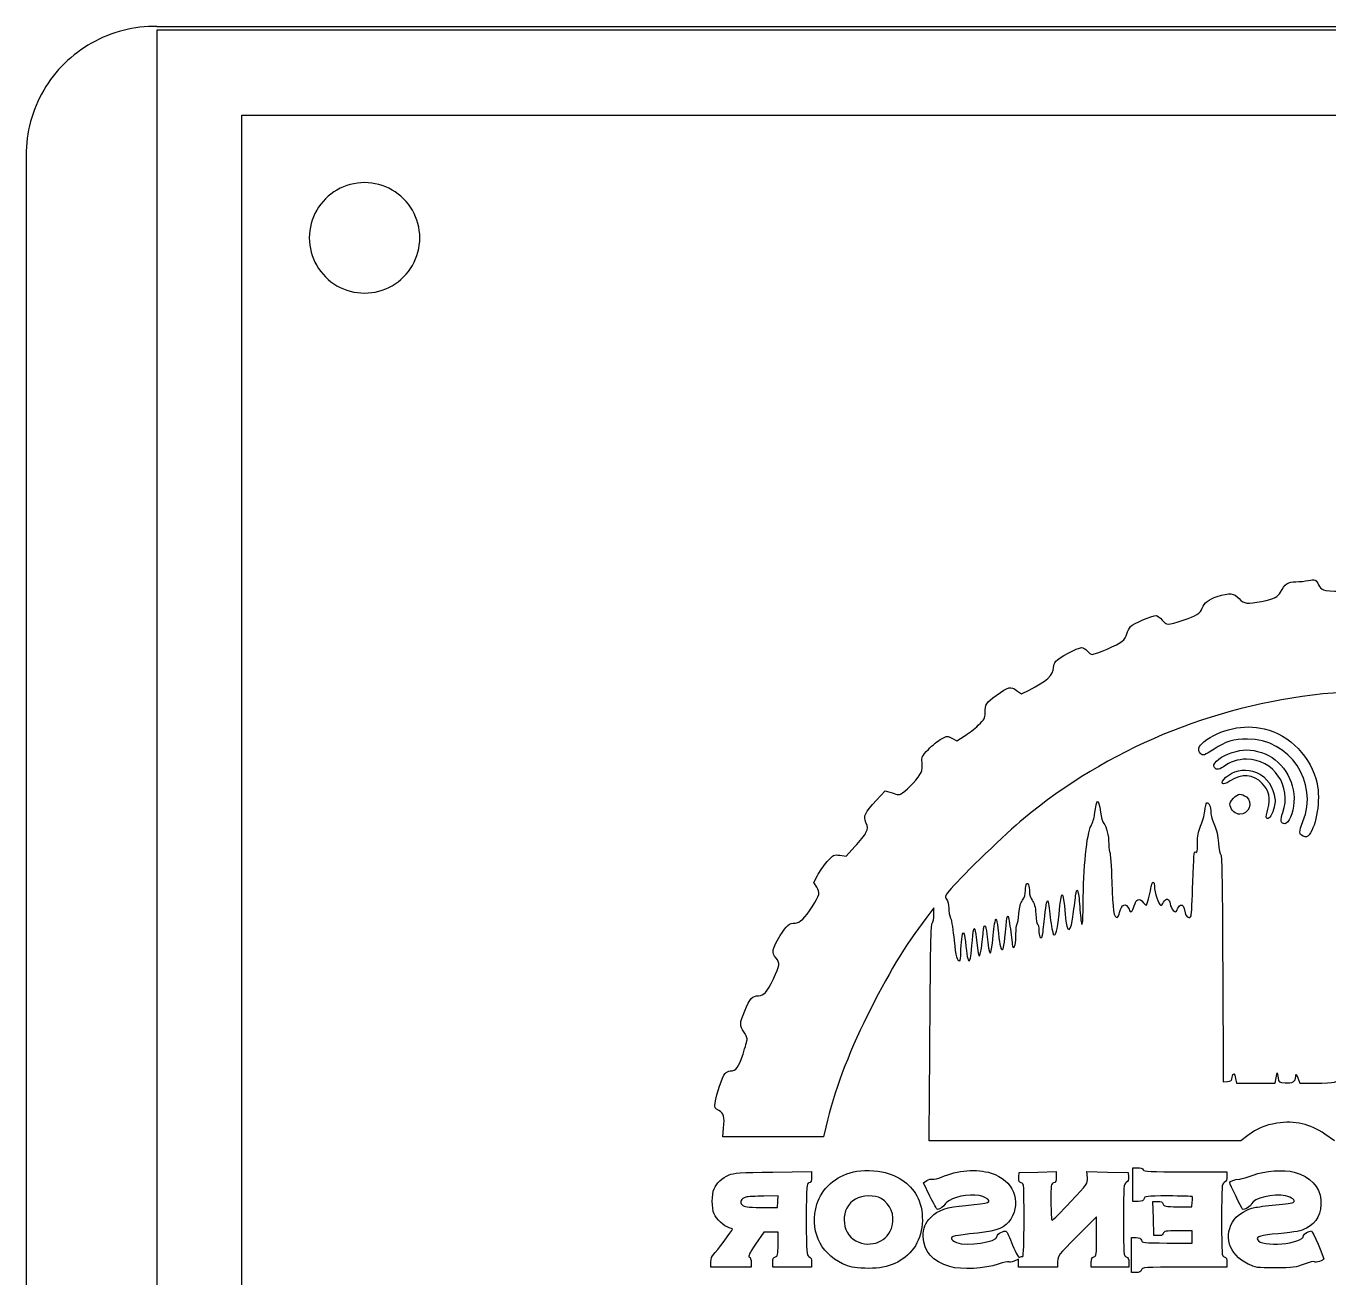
# Model space of a CAD drawing. Extents: x 48 to 155, y 44 to 146.
# Drawn here: x 48.4 to 99.7, y 96.4 to 145.7 of the extents above; entities that cross this region are included whole.
import ezdxf

# ---------------------------------------------------------------- set-up
doc = ezdxf.new("R2010")
doc.units = 0
doc.layers.get('0').update_dxf_attribs({"linetype": 'CONTINUOUS'})

msp = doc.modelspace()

# ---------------------------------------------------------------- linework, layer by layer
at = {"color": 7}
for p, q in [((53.554868, 145.694485), (149.904868, 145.694485)), ((48.404868, 140.620039), (48.404868, 49.120039))]:
    msp.add_line(p, q, dxfattribs=at)
at = {"color": 3}
for p, q in [((149.904624, 145.544783), (53.554624, 145.544783)), ((53.554624, 145.544783), (53.554624, 49.194783)), ((56.904624, 52.544783), (56.904624, 142.194783)), ((56.904624, 142.194783), (146.554624, 142.194783))]:
    msp.add_line(p, q, dxfattribs=at)
at = {"color": 0}
for p, q in [((87.397145, 119.553276), (87.592937, 119.415693)), ((87.592937, 119.415693), (87.894562, 119.563859)), ((84.857145, 117.669443), (85.042353, 117.568901)), ((85.042353, 117.568901), (85.338687, 117.748818)), ((81.88852, 115.229984), (82.227187, 115.600401)), ((82.227187, 115.600401), (82.497062, 115.515734)), ((80.692603, 113.028651), (81.036562, 113.399068)), ((80.443895, 113.060401), (80.692603, 113.028651)), ((79.417312, 111.991484), (79.560187, 112.261359)), ((79.533728, 111.806276), (79.417312, 111.991484)), ((84.148062, 110.986068), (83.82527, 110.568026)), ((84.148062, 110.721484), (84.148062, 110.986068)), ((95.514562, 108.588943), (95.530437, 104.138651)), ((95.530437, 104.138651), (95.69977, 104.154526)), ((96.022562, 104.276234), (96.059603, 104.091026)), ((97.583603, 104.091026), (97.625937, 104.292109)), ((97.625937, 104.292109), (97.662978, 104.487901)), ((97.662978, 104.487901), (97.694728, 104.302693)), ((98.472603, 104.292109), (98.55727, 104.091026)), ((83.957562, 101.815609), (83.973437, 103.842318)), ((96.059603, 104.091026), (96.821603, 104.091026)), ((96.821603, 104.091026), (97.583603, 104.091026)), ((98.55727, 104.091026), (99.149937, 104.091026)), ((75.829562, 101.974359), (75.866603, 102.318318)), ((79.88827, 102.360651), (79.79302, 101.974359)), ((99.911937, 101.815609), (99.536228, 102.080193)), ((77.813937, 101.974359), (75.829562, 101.974359)), ((79.79302, 101.974359), (77.813937, 101.974359)), ((90.090603, 101.815609), (83.957562, 101.815609)), ((96.228937, 101.815609), (90.090603, 101.815609)), ((96.504103, 102.027276), (96.228937, 101.815609)), ((77.808645, 100.587943), (79.332645, 100.609109)), ((79.332645, 100.609109), (79.332645, 100.397443)), ((87.492395, 100.381568), (87.50827, 100.572068)), ((87.50827, 100.572068), (88.233228, 100.587943)), ((88.233228, 100.587943), (88.963478, 100.603818)), ((88.963478, 100.603818), (88.963478, 100.392151)), ((90.185853, 100.365693), (90.169978, 100.603818)), ((90.169978, 100.603818), (90.984895, 100.587943)), ((90.984895, 100.587943), (91.79452, 100.572068)), ((91.79452, 100.572068), (91.810395, 100.402734)), ((91.979728, 100.095818), (91.979728, 100.757276)), ((91.979728, 100.757276), (92.164937, 100.757276)), ((94.04877, 100.598526), (95.683895, 100.598526)), ((95.683895, 100.598526), (95.683895, 100.413318)), ((83.73002, 100.164609), (83.862312, 100.254568)), ((83.989312, 99.640734), (83.73002, 100.164609)), ((91.979728, 99.434359), (91.979728, 100.095818)), ((78.01502, 99.646026), (77.44352, 99.640734)), ((77.999145, 99.423776), (78.01502, 99.646026)), ((77.337687, 99.196234), (77.98327, 99.196234)), ((77.98327, 99.196234), (77.999145, 99.423776)), ((92.186103, 99.434359), (91.979728, 99.434359)), ((92.784062, 98.767609), (92.768187, 99.434359)), ((92.768187, 99.434359), (92.953395, 99.434359)), ((93.752437, 99.222693), (94.297478, 99.222693)), ((94.297478, 99.222693), (94.318645, 99.407901)), ((90.550978, 98.825818), (89.783687, 98.058526)), ((90.550978, 98.053234), (90.550978, 98.825818)), ((92.799937, 98.095568), (92.784062, 98.767609)), ((77.448812, 98.217276), (77.12602, 97.746318)), ((77.72927, 98.217276), (77.448812, 98.217276)), ((78.009728, 98.217276), (77.72927, 98.217276)), ((78.009728, 97.746318), (78.009728, 98.217276)), ((91.926812, 97.317693), (91.926812, 98.005609)), ((91.926812, 98.005609), (92.106728, 98.005609)), ((92.96927, 98.084984), (92.799937, 98.095568)), ((94.308062, 98.270193), (93.757728, 98.270193)), ((94.308062, 98.032068), (94.308062, 98.270193)), ((94.308062, 97.793943), (94.308062, 98.032068)), ((93.323812, 97.793943), (94.308062, 97.793943)), ((75.363895, 96.841443), (75.363895, 97.042526)), ((76.951395, 97.026651), (76.951395, 96.841443)), ((77.798062, 96.841443), (77.798062, 97.031943)), ((79.332645, 97.026651), (79.332645, 96.841443)), ((87.481812, 97.153651), (87.301895, 97.079568)), ((87.481812, 96.994901), (87.481812, 97.153651)), ((87.481812, 96.841443), (87.481812, 96.994901)), ((89.016395, 97.068984), (89.016395, 96.841443)), ((90.339312, 96.841443), (90.339312, 97.031943)), ((91.820978, 97.031943), (91.820978, 96.841443)), ((91.926812, 96.629776), (91.926812, 97.317693)), ((95.683895, 97.031943), (95.683895, 96.841443)), ((76.157645, 96.841443), (75.363895, 96.841443)), ((76.951395, 96.841443), (76.157645, 96.841443)), ((78.565353, 96.841443), (77.798062, 96.841443)), ((79.332645, 96.841443), (78.565353, 96.841443)), ((88.249103, 96.841443), (87.481812, 96.841443)), ((89.016395, 96.841443), (88.249103, 96.841443)), ((91.080145, 96.841443), (90.339312, 96.841443)), ((91.820978, 96.841443), (91.080145, 96.841443)), ((92.106728, 96.629776), (91.926812, 96.629776)), ((95.683895, 96.841443), (94.011728, 96.841443))]:
    msp.add_line(p, q, dxfattribs=at)
at = {"color": 7}
for points in [[(53.554868, 145.694485), (52.660677, 145.708706), (51.764158, 145.48028), (50.985794, 145.039905)], [(50.985794, 145.039905), (50.206442, 144.601281), (49.547438, 143.951944), (49.097343, 143.17916)], [(49.097343, 143.17916), (48.645514, 142.407389), (48.403864, 141.514343), (48.404868, 140.620039)]]:
    msp.add_open_spline(points, degree=3, dxfattribs=at)
at = {"color": 4}
for points in [[(61.729957, 139.544449), (61.35026, 139.544864), (60.971077, 139.443263), (60.642457, 139.253055)], [(62.817457, 139.253055), (62.488837, 139.443263), (62.109654, 139.544864), (61.729957, 139.544449)], [(60.642457, 139.253055), (60.313422, 139.063565), (60.035841, 138.785984), (59.846352, 138.456949)], [(63.613562, 138.456949), (63.424073, 138.785984), (63.146492, 139.063565), (62.817457, 139.253055)], [(59.846352, 138.456949), (59.656144, 138.128329), (59.554542, 137.749147), (59.554957, 137.369449)], [(63.904957, 137.369449), (63.905372, 137.749147), (63.80377, 138.128329), (63.613562, 138.456949)], [(59.554957, 137.369449), (59.554542, 136.989752), (59.656144, 136.61057), (59.846352, 136.281949)], [(63.613562, 136.281949), (63.80377, 136.61057), (63.905372, 136.989752), (63.904957, 137.369449)], [(59.846352, 136.281949), (60.035841, 135.952915), (60.313422, 135.675334), (60.642457, 135.485844)], [(62.817457, 135.485844), (63.146492, 135.675334), (63.424073, 135.952915), (63.613562, 136.281949)], [(60.642457, 135.485844), (60.971077, 135.295636), (61.35026, 135.194035), (61.729957, 135.194449)], [(61.729957, 135.194449), (62.109654, 135.194035), (62.488837, 135.295636), (62.817457, 135.485844)]]:
    msp.add_open_spline(points, degree=3, dxfattribs=at)
at = {"color": 0}
for points in [[(97.789978, 123.416193), (97.964603, 123.744276), (98.086312, 123.828943), (98.393228, 123.828943)], [(98.393228, 123.828943), (98.546687, 123.828943), (98.763645, 123.855401), (98.880062, 123.876568)], [(98.880062, 123.876568), (99.139353, 123.940068), (99.202853, 123.913609), (99.28752, 123.712526)], [(99.28752, 123.712526), (99.324562, 123.627859), (99.409228, 123.532609), (99.47802, 123.506151)], [(94.710228, 122.786484), (94.773728, 122.998151), (94.958937, 123.141026), (95.302895, 123.246859)], [(95.302895, 123.246859), (95.800312, 123.400318), (95.948478, 123.389734), (96.160145, 123.167484)], [(96.160145, 123.167484), (96.36652, 122.955818), (96.482937, 122.939943), (97.043853, 123.056359)], [(97.043853, 123.056359), (97.567728, 123.167484), (97.689437, 123.225693), (97.789978, 123.416193)], [(99.47802, 123.506151), (99.652645, 123.442651), (100.642187, 123.447943), (100.769187, 123.511443)], [(93.995853, 122.326109), (94.435062, 122.463693), (94.65202, 122.601276), (94.710228, 122.786484)], [(91.88977, 122.066818), (91.990312, 122.183234), (92.741728, 122.506026), (92.895187, 122.506026)], [(92.895187, 122.506026), (92.932228, 122.506026), (93.038062, 122.421359), (93.133312, 122.320818)], [(93.133312, 122.320818), (93.31852, 122.109151), (93.292062, 122.109151), (93.995853, 122.326109)], [(91.556395, 121.484734), (91.641062, 121.553526), (91.725728, 121.685818), (91.741603, 121.781068)], [(91.741603, 121.781068), (91.76277, 121.871026), (91.82627, 122.003318), (91.88977, 122.066818)], [(88.942312, 120.696276), (89.03227, 120.828568), (89.804853, 121.236026), (89.958312, 121.236026)], [(89.958312, 121.236026), (90.011228, 121.236026), (90.11177, 121.177818), (90.180562, 121.103734)], [(90.180562, 121.103734), (90.249353, 121.029651), (90.33402, 120.971443), (90.376353, 120.971443)], [(90.376353, 120.971443), (90.513937, 120.971443), (91.408228, 121.357734), (91.556395, 121.484734)], [(88.857645, 120.458151), (88.857645, 120.526943), (88.894687, 120.632776), (88.942312, 120.696276)], [(87.894562, 119.563859), (88.582478, 119.902526), (88.857645, 120.156526), (88.857645, 120.458151)], [(86.598103, 119.352193), (87.090228, 119.701443), (87.164312, 119.722609), (87.397145, 119.553276)], [(103.092228, 119.489776), (102.219103, 119.547984), (100.43052, 119.510943), (99.462145, 119.410401)], [(86.158895, 118.669568), (86.158895, 118.997651), (86.20652, 119.071734), (86.598103, 119.352193)], [(99.462145, 119.410401), (95.080645, 118.950026), (90.979603, 117.240818), (87.66702, 114.494443)], [(85.894312, 118.177443), (86.137728, 118.410276), (86.158895, 118.447318), (86.158895, 118.669568)], [(85.338687, 117.748818), (85.497437, 117.844068), (85.751437, 118.039859), (85.894312, 118.177443)], [(94.768437, 117.521276), (95.419312, 118.029276), (96.345353, 118.230359), (97.149687, 118.039859)], [(97.149687, 118.039859), (98.165687, 117.791151), (99.007062, 116.923318), (99.229312, 115.886151)], [(83.931103, 117.230234), (84.07927, 117.388984), (84.312103, 117.574193), (84.439103, 117.642984)], [(84.439103, 117.642984), (84.671937, 117.769984), (84.677228, 117.769984), (84.857145, 117.669443)], [(94.636145, 117.066193), (94.514437, 117.187901), (94.567353, 117.357234), (94.768437, 117.521276)], [(96.488228, 117.637693), (95.959062, 117.637693), (95.615103, 117.531859), (95.175895, 117.240818)], [(98.673687, 114.383318), (99.298103, 115.944359), (98.160395, 117.637693), (96.488228, 117.637693)], [(83.682395, 116.716943), (83.661228, 116.928609), (83.671812, 116.960359), (83.931103, 117.230234)], [(95.175895, 117.240818), (94.800187, 116.986818), (94.736687, 116.965651), (94.636145, 117.066193)], [(95.170603, 116.563484), (95.117687, 116.701068), (95.488103, 116.986818), (95.884978, 117.108526)], [(95.884978, 117.108526), (96.308312, 117.240818), (96.62052, 117.240818), (97.038562, 117.103234)], [(97.038562, 117.103234), (97.832312, 116.854526), (98.377353, 116.018443), (98.319145, 115.155901)], [(83.640062, 116.320068), (83.682395, 116.415318), (83.69827, 116.584651), (83.682395, 116.716943)], [(95.54102, 116.547609), (95.35052, 116.404734), (95.228812, 116.410026), (95.170603, 116.563484)], [(96.445895, 116.843943), (96.123103, 116.843943), (95.784437, 116.732818), (95.54102, 116.547609)], [(95.641562, 116.129568), (95.916728, 116.383568), (96.329478, 116.478818), (96.689312, 116.372984)], [(97.879937, 114.743151), (98.250353, 115.769734), (97.520103, 116.843943), (96.445895, 116.843943)], [(82.915103, 115.521026), (83.12677, 115.648026), (83.560687, 116.129568), (83.640062, 116.320068)], [(95.503978, 115.891443), (95.461645, 115.933776), (95.498687, 115.997276), (95.641562, 116.129568)], [(95.810895, 115.986693), (95.625687, 115.870276), (95.546312, 115.849109), (95.503978, 115.891443)], [(97.06502, 115.891443), (96.721062, 116.251276), (96.276562, 116.283026), (95.810895, 115.986693)], [(96.689312, 116.372984), (97.139103, 116.235401), (97.435437, 115.912609), (97.54127, 115.446943)], [(82.497062, 115.515734), (82.74577, 115.431068), (82.772228, 115.431068), (82.915103, 115.521026)], [(95.937895, 115.309359), (96.128395, 115.494568), (96.255395, 115.510443), (96.445895, 115.356984)], [(97.292562, 114.880734), (97.408978, 115.293484), (97.340187, 115.605693), (97.06502, 115.891443)], [(97.54127, 115.446943), (97.594187, 115.214109), (97.588895, 115.118859), (97.514812, 114.864859)], [(99.229312, 115.886151), (99.372187, 115.245859), (99.213437, 114.240443), (98.917103, 113.870026)], [(81.470478, 114.346276), (81.364645, 114.616151), (81.41227, 114.711401), (81.88852, 115.229984)], [(90.471603, 114.669068), (90.55627, 115.319943), (90.61977, 115.346401), (90.704437, 114.759026)], [(94.81077, 114.790776), (94.826645, 114.960109), (94.863687, 115.108276), (94.890145, 115.124151)], [(94.890145, 115.124151), (94.964228, 115.171776), (95.048895, 114.965401), (95.048895, 114.743151)], [(95.810895, 115.002443), (95.784437, 115.118859), (95.810895, 115.177068), (95.937895, 115.309359)], [(96.186603, 114.674359), (96.027853, 114.674359), (95.853228, 114.827818), (95.810895, 115.002443)], [(96.445895, 115.356984), (96.721062, 115.140026), (96.546437, 114.674359), (96.186603, 114.674359)], [(98.319145, 115.155901), (98.287395, 114.711401), (98.11277, 114.303943), (97.959312, 114.303943)], [(87.66702, 114.494443), (87.016145, 113.954693), (85.301645, 112.298401), (84.825395, 111.753359)], [(90.33402, 114.219276), (90.392228, 114.330401), (90.455728, 114.531484), (90.471603, 114.669068)], [(90.704437, 114.759026), (90.730895, 114.563234), (90.789103, 114.362151), (90.831437, 114.309234)], [(94.646728, 114.203401), (94.71552, 114.362151), (94.789603, 114.626734), (94.81077, 114.790776)], [(95.048895, 114.743151), (95.048895, 114.632026), (95.112395, 114.409776), (95.186478, 114.251026)], [(97.234353, 114.531484), (97.218478, 114.552651), (97.244937, 114.706109), (97.292562, 114.880734)], [(97.514812, 114.864859), (97.435437, 114.589693), (97.31902, 114.452109), (97.234353, 114.531484)], [(97.959312, 114.303943), (97.79527, 114.303943), (97.774103, 114.441526), (97.879937, 114.743151)], [(81.036562, 113.399068), (81.227062, 113.605443), (81.422853, 113.854151), (81.470478, 113.954693)], [(81.470478, 113.954693), (81.549853, 114.124026), (81.549853, 114.155776), (81.470478, 114.346276)], [(90.021812, 111.144818), (90.027103, 112.568276), (90.159395, 113.896484), (90.33402, 114.219276)], [(90.831437, 114.309234), (90.947853, 114.187526), (91.027228, 113.843568), (91.027228, 113.499609)], [(94.519728, 113.526068), (94.519728, 113.827693), (94.551478, 113.986443), (94.646728, 114.203401)], [(95.186478, 114.251026), (95.276437, 114.055234), (95.329353, 113.832984), (95.35052, 113.536651)], [(98.678978, 113.817109), (98.509645, 113.891193), (98.509645, 113.970568), (98.673687, 114.383318)], [(91.027228, 113.499609), (91.027228, 113.335568), (91.048395, 113.187401), (91.069562, 113.171526)], [(94.450937, 113.187401), (94.509145, 113.139776), (94.519728, 113.197984), (94.519728, 113.526068)], [(95.35052, 113.536651), (95.366395, 113.303818), (95.408728, 113.097443), (95.440478, 113.076276)], [(98.917103, 113.870026), (98.832437, 113.764193), (98.800687, 113.758901), (98.678978, 113.817109)], [(79.946478, 112.811693), (80.195187, 113.092151), (80.195187, 113.092151), (80.443895, 113.060401)], [(91.069562, 113.171526), (91.09602, 113.155651), (91.133062, 112.631776), (91.148937, 112.007359)], [(94.339812, 111.996776), (94.371562, 113.033943), (94.387437, 113.235026), (94.450937, 113.187401)], [(95.440478, 113.076276), (95.482812, 113.049818), (95.503978, 111.742776), (95.514562, 108.588943)], [(79.560187, 112.261359), (79.639562, 112.409526), (79.814187, 112.658234), (79.946478, 112.811693)], [(87.746395, 111.679276), (87.746395, 111.922693), (87.815187, 112.039109), (87.873395, 111.890943)], [(87.873395, 111.890943), (87.88927, 111.843318), (87.905145, 111.726901), (87.905145, 111.626359)], [(91.148937, 112.007359), (91.180687, 110.906693), (91.233603, 110.573318), (91.365895, 110.615651)], [(92.530062, 111.128943), (92.567103, 111.229484), (92.667645, 111.636943), (92.704687, 111.832734)], [(92.704687, 111.832734), (92.74702, 112.054984), (92.826395, 112.060276), (92.826395, 111.832734)], [(92.826395, 111.832734), (92.831687, 111.594609), (92.985145, 111.118359), (93.069812, 111.091901)], [(94.27102, 110.673859), (94.286895, 110.716193), (94.318645, 111.314151), (94.339812, 111.996776)], [(79.353812, 111.033693), (79.655437, 111.509943), (79.671312, 111.584026), (79.533728, 111.806276)], [(84.825395, 111.753359), (84.576687, 111.462318), (84.566103, 111.446443), (84.645478, 111.330026)], [(84.645478, 111.330026), (84.693103, 111.266526), (84.730145, 111.107776), (84.730145, 110.980776)], [(87.63527, 111.287693), (87.709353, 111.393526), (87.746395, 111.520526), (87.746395, 111.679276)], [(87.905145, 111.626359), (87.905145, 111.520526), (87.95277, 111.377651), (88.01627, 111.287693)], [(88.487228, 110.451609), (88.545437, 111.049568), (88.593062, 111.308859), (88.624812, 111.271818)], [(89.074603, 110.737359), (89.164562, 111.769234), (89.228062, 111.769234), (89.312728, 110.732068)], [(89.646103, 110.832609), (89.683145, 111.150109), (89.725478, 111.483484), (89.741353, 111.573443)], [(89.741353, 111.573443), (89.773103, 111.721609), (89.778395, 111.721609), (89.815437, 111.610484)], [(89.815437, 111.610484), (89.841895, 111.546984), (89.878937, 111.234776), (89.894812, 110.917276)], [(92.032645, 111.070734), (92.106728, 111.345901), (92.233728, 111.388234), (92.387187, 111.203026)], [(93.186228, 111.208318), (93.276187, 111.398818), (93.429645, 111.361776), (93.450812, 111.144818)], [(78.68177, 110.388109), (78.861687, 110.388109), (79.073353, 110.589193), (79.353812, 111.033693)], [(84.730145, 110.980776), (84.730145, 110.859068), (84.761895, 110.679151), (84.804228, 110.583901)], [(87.492395, 110.763818), (87.513562, 111.033693), (87.550603, 111.181859), (87.63527, 111.287693)], [(88.01627, 111.287693), (88.100937, 111.176568), (88.137978, 111.033693), (88.159145, 110.737359)], [(88.624812, 111.271818), (88.640687, 111.261234), (88.68302, 110.964901), (88.725353, 110.620943)], [(89.312728, 110.732068), (89.376228, 109.895984), (89.545562, 109.943609), (89.646103, 110.832609)], [(89.894812, 110.917276), (89.915978, 110.594484), (89.95302, 110.335193), (89.979478, 110.335193)], [(89.979478, 110.335193), (90.000645, 110.335193), (90.021812, 110.700318), (90.021812, 111.144818)], [(91.365895, 110.615651), (91.397645, 110.626234), (91.439978, 110.710901), (91.455853, 110.806151)], [(91.455853, 110.806151), (91.524645, 111.144818), (91.720437, 111.208318), (91.82627, 110.933151)], [(91.82627, 110.933151), (91.88977, 110.769109), (91.963853, 110.816734), (92.032645, 111.070734)], [(92.387187, 111.203026), (92.477145, 111.091901), (92.508895, 111.070734), (92.530062, 111.128943)], [(93.069812, 111.091901), (93.101562, 111.081318), (93.154478, 111.134234), (93.186228, 111.208318)], [(93.450812, 111.144818), (93.461395, 111.054859), (93.514312, 110.938443), (93.567228, 110.890818)], [(93.567228, 110.890818), (93.66777, 110.800859), (93.673062, 110.800859), (93.720687, 110.927859)], [(93.720687, 110.927859), (93.747145, 111.001943), (93.810645, 111.076026), (93.85827, 111.091901)], [(93.85827, 111.091901), (93.948228, 111.128943), (93.98527, 111.070734), (94.038187, 110.790276)], [(78.094395, 109.895984), (78.353687, 110.308734), (78.443645, 110.388109), (78.68177, 110.388109)], [(83.82527, 110.568026), (83.047395, 109.562609), (82.274812, 108.282026), (81.528687, 106.763318)], [(84.005187, 108.096818), (84.01577, 109.774276), (84.036937, 110.351068), (84.084562, 110.398693)], [(84.084562, 110.398693), (84.116312, 110.430443), (84.148062, 110.578609), (84.148062, 110.721484)], [(84.804228, 110.583901), (84.84127, 110.488651), (84.90477, 110.091776), (84.941812, 109.700193)], [(86.105978, 110.224068), (86.105978, 110.255818), (86.127145, 110.282276), (86.153603, 110.282276)], [(86.153603, 110.282276), (86.17477, 110.282276), (86.211812, 110.134109), (86.232978, 109.954193)], [(86.481687, 109.901276), (86.513437, 110.255818), (86.561062, 110.546859), (86.58752, 110.546859)], [(86.58752, 110.546859), (86.608687, 110.546859), (86.640437, 110.388109), (86.661603, 110.192318)], [(86.825645, 109.345651), (86.889145, 109.324484), (86.915603, 109.499109), (86.984395, 110.298151)], [(86.984395, 110.298151), (87.005562, 110.525693), (87.037312, 110.695026), (87.06377, 110.668568)], [(87.06377, 110.668568), (87.084937, 110.647401), (87.132562, 110.366943), (87.169603, 110.044151)], [(87.375978, 109.948901), (87.375978, 110.155276), (87.397145, 110.340484), (87.423603, 110.356359)], [(87.423603, 110.356359), (87.44477, 110.372234), (87.481812, 110.552151), (87.492395, 110.763818)], [(88.159145, 110.737359), (88.169728, 110.515109), (88.20677, 110.335193), (88.227937, 110.335193)], [(88.227937, 110.335193), (88.254395, 110.335193), (88.275562, 110.229359), (88.275562, 110.102359)], [(88.402562, 109.853651), (88.418437, 109.880109), (88.46077, 110.149984), (88.487228, 110.451609)], [(88.725353, 110.620943), (88.767687, 110.276984), (88.825895, 109.975359), (88.847062, 109.954193)], [(88.847062, 109.954193), (88.947603, 109.853651), (89.016395, 110.091776), (89.074603, 110.737359)], [(94.038187, 110.790276), (94.075228, 110.615651), (94.223395, 110.541568), (94.27102, 110.673859)], [(77.930353, 109.006984), (77.745145, 109.223943), (77.771603, 109.382693), (78.094395, 109.895984)], [(85.206395, 109.218651), (85.206395, 109.604943), (85.259312, 110.017693), (85.312228, 110.017693)], [(85.312228, 110.017693), (85.333395, 110.017693), (85.365145, 109.858943), (85.386312, 109.663151)], [(85.661478, 109.716068), (85.677353, 109.970068), (85.709103, 110.176443), (85.735562, 110.176443)], [(85.735562, 110.176443), (85.756728, 110.176443), (85.79377, 110.017693), (85.809645, 109.821901)], [(85.809645, 109.821901), (85.899603, 108.906443), (85.957812, 108.864109), (86.04777, 109.657859)], [(86.04777, 109.657859), (86.07952, 109.938318), (86.105978, 110.192318), (86.105978, 110.224068)], [(86.232978, 109.954193), (86.33352, 108.975234), (86.386437, 108.959359), (86.481687, 109.901276)], [(86.661603, 110.192318), (86.719812, 109.599651), (86.767437, 109.366818), (86.825645, 109.345651)], [(87.169603, 110.044151), (87.206645, 109.726651), (87.243687, 109.451484), (87.25427, 109.435609)], [(87.25427, 109.435609), (87.31777, 109.361526), (87.375978, 109.615526), (87.375978, 109.948901)], [(88.275562, 110.102359), (88.275562, 109.874818), (88.339062, 109.747818), (88.402562, 109.853651)], [(84.941812, 109.700193), (85.005312, 109.054609), (85.047645, 108.911734), (85.164062, 108.906443)], [(85.386312, 109.663151), (85.439228, 109.112818), (85.481562, 108.906443), (85.529187, 108.906443)], [(85.529187, 108.906443), (85.582103, 108.906443), (85.613853, 109.112818), (85.661478, 109.716068)], [(77.82452, 108.192068), (78.083812, 108.737109), (78.094395, 108.805901), (77.930353, 109.006984)], [(85.164062, 108.906443), (85.19052, 108.906443), (85.206395, 109.044026), (85.206395, 109.218651)], [(77.237145, 107.530609), (77.459395, 107.530609), (77.57052, 107.657609), (77.82452, 108.192068)], [(83.973437, 103.842318), (83.98402, 104.953568), (83.994603, 106.869151), (84.005187, 108.096818)], [(76.697395, 106.932651), (76.898478, 107.419484), (76.99902, 107.530609), (77.237145, 107.530609)], [(76.660353, 106.101859), (76.49102, 106.334693), (76.49102, 106.451109), (76.697395, 106.932651)], [(81.528687, 106.763318), (80.734937, 105.144068), (80.232228, 103.799984), (79.88827, 102.360651)], [(76.633895, 105.228734), (76.718562, 105.509193), (76.792645, 105.773776), (76.792645, 105.826693)], [(76.792645, 105.826693), (76.792645, 105.879609), (76.734437, 106.001318), (76.660353, 106.101859)], [(76.125895, 104.567276), (76.353437, 104.567276), (76.464562, 104.715443), (76.633895, 105.228734)], [(75.53852, 103.318443), (75.586145, 103.651818), (75.818978, 104.350318), (75.924812, 104.466734)], [(75.924812, 104.466734), (75.972437, 104.519651), (76.067687, 104.567276), (76.125895, 104.567276)], [(95.69977, 104.154526), (95.842645, 104.165109), (95.874395, 104.196859), (95.884978, 104.318568)], [(95.884978, 104.318568), (95.911437, 104.519651), (95.980228, 104.498484), (96.022562, 104.276234)], [(97.694728, 104.302693), (97.721187, 104.122776), (97.73177, 104.117484), (97.975187, 104.101609)], [(97.975187, 104.101609), (98.27152, 104.080443), (98.382645, 104.149234), (98.387937, 104.350318)], [(98.387937, 104.350318), (98.393228, 104.477318), (98.39852, 104.472026), (98.472603, 104.292109)], [(99.149937, 104.091026), (99.964853, 104.091026), (100.070687, 104.117484), (100.118312, 104.323859)], [(75.676103, 103.011526), (75.517353, 103.090901), (75.512062, 103.106776), (75.53852, 103.318443)], [(75.866603, 102.318318), (75.914228, 102.762818), (75.877187, 102.905693), (75.676103, 103.011526)], [(99.536228, 102.080193), (98.959437, 102.482359), (98.361478, 102.619943), (97.641812, 102.508818)], [(97.641812, 102.508818), (97.170853, 102.434734), (96.863937, 102.302443), (96.504103, 102.027276)], [(76.07827, 100.471526), (76.258187, 100.556193), (76.506895, 100.572068), (77.808645, 100.587943)], [(79.53902, 99.317943), (79.72952, 99.947651), (80.279853, 100.434484), (80.978353, 100.593234)], [(80.978353, 100.593234), (81.306437, 100.672609), (81.899103, 100.656734), (82.227187, 100.572068)], [(82.227187, 100.572068), (82.867478, 100.397443), (83.364895, 99.984693), (83.565978, 99.450234)], [(84.449687, 100.386859), (85.068812, 100.662026), (85.836103, 100.725526), (86.402312, 100.545609)], [(86.402312, 100.545609), (87.264853, 100.270443), (87.614103, 99.439651), (87.169603, 98.735859)], [(92.164937, 100.757276), (92.281353, 100.757276), (92.36602, 100.725526), (92.381895, 100.677901)], [(92.381895, 100.677901), (92.408353, 100.609109), (92.646478, 100.598526), (94.04877, 100.598526)], [(96.71577, 100.466234), (97.16027, 100.640859), (97.932853, 100.693776), (98.33502, 100.582651)], [(98.33502, 100.582651), (98.975312, 100.402734), (99.340437, 100.016443), (99.377478, 99.487276)], [(75.490895, 99.926484), (75.580853, 100.143443), (75.808395, 100.355109), (76.07827, 100.471526)], [(79.226812, 100.159318), (79.12627, 100.132859), (79.120978, 100.085234), (79.120978, 98.725276)], [(79.332645, 100.397443), (79.332645, 100.233401), (79.311478, 100.180484), (79.226812, 100.159318)], [(83.862312, 100.254568), (83.936395, 100.302193), (84.036937, 100.323359), (84.095145, 100.307484)], [(84.095145, 100.307484), (84.153353, 100.291609), (84.312103, 100.323359), (84.449687, 100.386859)], [(87.582353, 100.159318), (87.497687, 100.185776), (87.481812, 100.222818), (87.492395, 100.381568)], [(87.693478, 98.698818), (87.693478, 100.101109), (87.693478, 100.132859), (87.582353, 100.159318)], [(88.857645, 100.159318), (88.757103, 100.132859), (88.751812, 100.085234), (88.751812, 99.413193)], [(88.963478, 100.392151), (88.963478, 100.233401), (88.942312, 100.180484), (88.857645, 100.159318)], [(89.524395, 99.413193), (90.201728, 100.127568), (90.201728, 100.127568), (90.185853, 100.365693)], [(91.720437, 100.175193), (91.614603, 100.122276), (91.609312, 100.079943), (91.609312, 98.698818)], [(91.810395, 100.402734), (91.820978, 100.275734), (91.799812, 100.222818), (91.720437, 100.175193)], [(95.578062, 100.175193), (95.47752, 100.122276), (95.472228, 100.064068), (95.472228, 98.698818)], [(95.683895, 100.413318), (95.683895, 100.286318), (95.652145, 100.217526), (95.578062, 100.175193)], [(95.789728, 100.169901), (95.789728, 100.233401), (95.974937, 100.296901), (96.186603, 100.312776)], [(96.297728, 99.122151), (96.250103, 99.175068), (95.789728, 100.127568), (95.789728, 100.169901)], [(96.186603, 100.312776), (96.27127, 100.318068), (96.509395, 100.386859), (96.71577, 100.466234)], [(75.490895, 98.942234), (75.395645, 99.164484), (75.395645, 99.709526), (75.490895, 99.926484)], [(76.74502, 99.598401), (76.549228, 99.545484), (76.480437, 99.402609), (76.596853, 99.291484)], [(77.44352, 99.640734), (77.131312, 99.635443), (76.813812, 99.619568), (76.74502, 99.598401)], [(81.052437, 99.524318), (80.454478, 99.190943), (80.465062, 98.190818), (81.073603, 97.873318)], [(82.063145, 99.545484), (81.82502, 99.688359), (81.327603, 99.683068), (81.052437, 99.524318)], [(82.507645, 98.471276), (82.608187, 98.905193), (82.444145, 99.312651), (82.063145, 99.545484)], [(84.280353, 99.116859), (84.264478, 99.116859), (84.137478, 99.354984), (83.989312, 99.640734)], [(84.87302, 99.529609), (84.708978, 99.450234), (84.571395, 99.354984), (84.571395, 99.312651)], [(86.17477, 99.577234), (85.936645, 99.730693), (85.259312, 99.704234), (84.87302, 99.529609)], [(85.402187, 99.275609), (86.381145, 99.360276), (86.455228, 99.392026), (86.17477, 99.577234)], [(92.418937, 99.540193), (92.39777, 99.455526), (92.344853, 99.434359), (92.186103, 99.434359)], [(93.366145, 99.646026), (92.49302, 99.646026), (92.445395, 99.640734), (92.418937, 99.540193)], [(94.313353, 99.619568), (94.30277, 99.635443), (93.874145, 99.646026), (93.366145, 99.646026)], [(94.318645, 99.407901), (94.329228, 99.513734), (94.329228, 99.608984), (94.313353, 99.619568)], [(97.98577, 99.651318), (97.520103, 99.757151), (96.71577, 99.561359), (96.65227, 99.333818)], [(98.308562, 99.397318), (98.393228, 99.481984), (98.255645, 99.587818), (97.98577, 99.651318)], [(76.596853, 99.291484), (76.676228, 99.212109), (76.792645, 99.196234), (77.337687, 99.196234)], [(80.549728, 96.979026), (79.639562, 97.407651), (79.237395, 98.338984), (79.53902, 99.317943)], [(83.565978, 99.450234), (83.809395, 98.809943), (83.687687, 97.968568), (83.274937, 97.492318)], [(84.031645, 98.815234), (84.296228, 99.085109), (84.661353, 99.212109), (85.402187, 99.275609)], [(84.571395, 99.312651), (84.571395, 99.254443), (84.370312, 99.116859), (84.280353, 99.116859)], [(88.751812, 99.413193), (88.751812, 99.016318), (88.772978, 98.693526), (88.799437, 98.693526)], [(88.799437, 98.693526), (88.825895, 98.693526), (89.153978, 99.016318), (89.524395, 99.413193)], [(92.953395, 99.434359), (93.090978, 99.434359), (93.143895, 99.407901), (93.170353, 99.328526)], [(93.170353, 99.328526), (93.202103, 99.233276), (93.249728, 99.222693), (93.752437, 99.222693)], [(95.98552, 98.735859), (96.117812, 98.915776), (96.49352, 99.132734), (96.768687, 99.190943)], [(96.65227, 99.333818), (96.631103, 99.243859), (96.345353, 99.074526), (96.297728, 99.122151)], [(96.768687, 99.190943), (96.858645, 99.212109), (97.234353, 99.259734), (97.60477, 99.296776)], [(97.60477, 99.296776), (97.975187, 99.333818), (98.292687, 99.381443), (98.308562, 99.397318)], [(99.377478, 99.487276), (99.41452, 98.973984), (99.213437, 98.582401), (98.81127, 98.381318)], [(76.07827, 98.397193), (75.893062, 98.444818), (75.57027, 98.741151), (75.490895, 98.942234)], [(79.120978, 98.725276), (79.120978, 97.375901), (79.12627, 97.317693), (79.226812, 97.264776)], [(83.724728, 98.037359), (83.724728, 98.397193), (83.79352, 98.566526), (84.031645, 98.815234)], [(87.169603, 98.735859), (86.952645, 98.391901), (86.68277, 98.280776), (85.85727, 98.185526)], [(87.645853, 97.264776), (87.672312, 97.264776), (87.693478, 97.862734), (87.693478, 98.698818)], [(91.609312, 98.698818), (91.609312, 97.322984), (91.614603, 97.275359), (91.715145, 97.248901)], [(95.472228, 98.698818), (95.472228, 97.322984), (95.47752, 97.275359), (95.578062, 97.248901)], [(96.519978, 96.963151), (95.742103, 97.344151), (95.514562, 98.100859), (95.98552, 98.735859)], [(75.47502, 97.349443), (75.580853, 97.439401), (76.210562, 98.296651), (76.210562, 98.344276)], [(76.210562, 98.344276), (76.210562, 98.354859), (76.152353, 98.381318), (76.07827, 98.397193)], [(81.073603, 97.873318), (81.66627, 97.571693), (82.359478, 97.857443), (82.507645, 98.471276)], [(84.772478, 96.862609), (84.105728, 97.053109), (83.724728, 97.481734), (83.724728, 98.037359)], [(85.85727, 98.185526), (84.910062, 98.079693), (84.835978, 98.063818), (84.835978, 97.973859)], [(84.835978, 97.973859), (84.835978, 97.931526), (84.925937, 97.857443), (85.03177, 97.809818)], [(85.03177, 97.809818), (85.433937, 97.645776), (86.635145, 97.825693), (86.635145, 98.058526)], [(86.635145, 98.058526), (86.635145, 98.153776), (86.910312, 98.301943), (86.989687, 98.254318)], [(86.989687, 98.254318), (87.016145, 98.238443), (87.12727, 97.995026), (87.243687, 97.714568)], [(89.783687, 98.058526), (89.037562, 97.312401), (89.016395, 97.285943), (89.016395, 97.068984)], [(90.445145, 97.248901), (90.545687, 97.275359), (90.550978, 97.322984), (90.550978, 98.053234)], [(92.106728, 98.005609), (92.23902, 98.005609), (92.291937, 97.979151), (92.313103, 97.899776)], [(93.170353, 98.169651), (93.149187, 98.095568), (93.09627, 98.074401), (92.96927, 98.084984)], [(93.757728, 98.270193), (93.260312, 98.270193), (93.202103, 98.259609), (93.170353, 98.169651)], [(97.70002, 98.159068), (97.006812, 98.095568), (96.837478, 98.047943), (96.879812, 97.931526)], [(96.879812, 97.931526), (97.006812, 97.603443), (98.700145, 97.751609), (98.700145, 98.090276)], [(98.81127, 98.381318), (98.567853, 98.259609), (98.440853, 98.233151), (97.70002, 98.159068)], [(98.700145, 98.090276), (98.700145, 98.153776), (98.895937, 98.270193), (99.012353, 98.270193)], [(99.012353, 98.270193), (99.049395, 98.270193), (99.493895, 97.254193), (99.493895, 97.169526)], [(77.12602, 97.746318), (76.882603, 97.391776), (76.819103, 97.264776), (76.877312, 97.243609)], [(77.903895, 97.248901), (77.999145, 97.275359), (78.009728, 97.322984), (78.009728, 97.746318)], [(83.274937, 97.492318), (82.84102, 96.984318), (82.258937, 96.767359), (81.428145, 96.799109)], [(87.243687, 97.714568), (87.391853, 97.349443), (87.465937, 97.217151), (87.524145, 97.238318)], [(92.313103, 97.899776), (92.339562, 97.799234), (92.387187, 97.793943), (93.323812, 97.793943)], [(75.363895, 97.042526), (75.363895, 97.185401), (75.400937, 97.280651), (75.47502, 97.349443)], [(76.877312, 97.243609), (76.919645, 97.227734), (76.951395, 97.143068), (76.951395, 97.026651)], [(77.798062, 97.031943), (77.798062, 97.174818), (77.82452, 97.227734), (77.903895, 97.248901)], [(79.226812, 97.264776), (79.300895, 97.222443), (79.332645, 97.153651), (79.332645, 97.026651)], [(81.428145, 96.799109), (80.96777, 96.814984), (80.846062, 96.841443), (80.549728, 96.979026)], [(86.677478, 96.957859), (86.169478, 96.783234), (85.216978, 96.730318), (84.772478, 96.862609)], [(87.090228, 97.047818), (87.074353, 97.074276), (86.883853, 97.031943), (86.677478, 96.957859)], [(87.301895, 97.079568), (87.201353, 97.037234), (87.106103, 97.021359), (87.090228, 97.047818)], [(87.524145, 97.238318), (87.561187, 97.254193), (87.619395, 97.264776), (87.645853, 97.264776)], [(90.339312, 97.031943), (90.339312, 97.174818), (90.36577, 97.227734), (90.445145, 97.248901)], [(91.715145, 97.248901), (91.79452, 97.227734), (91.820978, 97.174818), (91.820978, 97.031943)], [(95.578062, 97.248901), (95.657437, 97.227734), (95.683895, 97.174818), (95.683895, 97.031943)], [(97.588895, 96.814984), (96.853353, 96.814984), (96.81102, 96.820276), (96.519978, 96.963151)], [(98.726603, 96.957859), (98.387937, 96.830859), (98.292687, 96.820276), (97.588895, 96.814984)], [(99.123478, 97.053109), (99.107603, 97.079568), (98.93827, 97.042526), (98.726603, 96.957859)], [(99.493895, 97.169526), (99.493895, 97.106026), (99.16052, 96.994901), (99.123478, 97.053109)], [(92.313103, 96.735609), (92.291937, 96.656234), (92.23902, 96.629776), (92.106728, 96.629776)], [(94.011728, 96.841443), (92.387187, 96.841443), (92.339562, 96.836151), (92.313103, 96.735609)]]:
    msp.add_open_spline(points, degree=3, dxfattribs=at)

doc.saveas('drawing.dxf')
